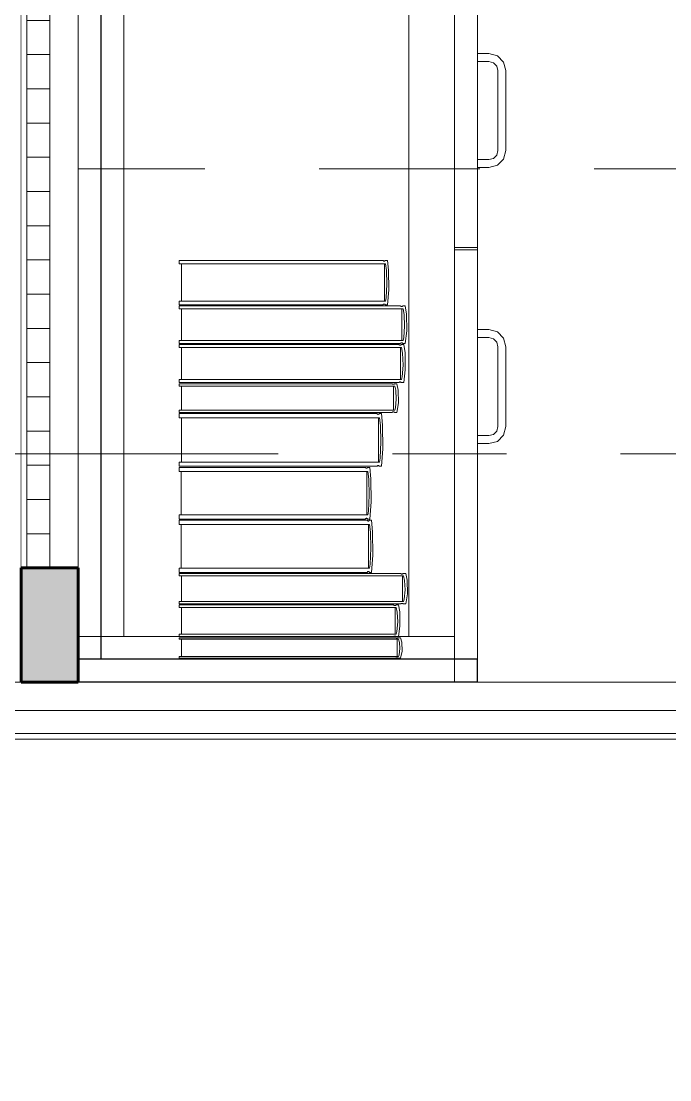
# Model space of a CAD drawing. Header units: inches. Extents: x -19 to 5698, y -728 to 92.
# Drawn here: x 317.22 to 317.789, y 29.401 to 30.329 of the extents above; entities that cross this region are included whole.
import ezdxf

# ---------------------------------------------------------------- set-up
doc = ezdxf.new("R2010")
doc.units = ezdxf.units.IN
doc.header["$MEASUREMENT"] = 0
doc.set_wipeout_variables(frame=1)
for name, pattern in [('HIDDEN', [0.375, 0.25, -0.125]), ('Hidden Line', [0.195611, 0.141111, -0.0545]), ('Punto & Raya', [0.65, 0.5, -0.075, 0, -0.075]), ('Wipeout_Contour', [1, 0, -1])]:
    doc.linetypes.add(name, pattern=pattern)
doc.layers.get('0').update_dxf_attribs({"color": 61})
doc.layers.add('00 conduct tomacorr', color=120, linetype='HIDDEN', lineweight=30)
for name, color, linetype in [('02 _ ARQ _ ALB _ Ejes Generales', 251, 'Continuous'), ('02 _ ARQ _ ZON _ Espacio.3D', 7, 'Continuous'), ('08 _ STR _ EXT _ 09 Vigas', 251, 'Continuous'), ('Acabado - Muros', 7, 'Continuous'), ('Interior - Mobiliario', 7, 'Continuous'), ('Notas - Etiquetas', 7, 'Continuous')]:
    doc.layers.add(name, color=color, linetype=linetype)
doc.dimstyles.new('Estilo_Generado__8', dxfattribs={"dimtxt": 0.18, "dimasz": 0.0912, "dimexe": 0.18, "dimexo": 0.0625, "dimgap": 0, "dimtad": 0, "dimtih": 1, "dimtoh": 1, "dimdec": 4, "dimzin": 0, "dimdsep": 46, "dimcen": 0.09, "dimadec": 0, "dimazin": 0, "dimtfac": 1, "dimtdec": 4, "dimtmove": 0, "dimatfit": 3, "dimldrblk": 'ARROWHEAD_5', "dimfxl": 1, "dimtolj": 1, "dimtzin": 0, "dimarcsym": 0})

# ---------------------------------------------------------------- blocks, each defined once
blk = doc.blocks.new('ARROWHEAD_5')
at = {"linetype": 'Continuous', "lineweight": 0}
blk.add_hatch(color=0, dxfattribs=at).paths.add_polyline_path([(-1, 0.2679), (0, 0), (-1, -0.2679)])
at = {"color": 0, "linetype": 'Continuous', "lineweight": 0}
blk.add_line((0, 0), (-1, 0), dxfattribs=at)

msp = doc.modelspace()

# ---------------------------------------------------------------- linework, layer by layer
at = {"layer": '02 _ ARQ _ ZON _ Espacio.3D', "color": 254, "linetype": 'Continuous', "lineweight": 0, "flags": 128}
for points in [[(314.57005, 30.6), (315.07005, 30.6), (315.06967, 29.75), (317.22003, 29.74998), (317.22003, 39.74998), (315.80476, 39.75), (315.80366, 39.4), (315.07005, 39.4), (315.07003, 39), (314.57003, 39)], [(324.17004, 27), (324.17004, 29.7), (300.57003, 29.7), (297.57004, 29.7), (297.57006, 17.4)]]:
    msp.add_lwpolyline(points, dxfattribs=at)
msp.add_lwpolyline([(322.07004, 31), (322.07004, 29.7), (328.07005, 29.7), (328.07005, 30.2), (328.57004, 30.2), (328.57005, 30.7), (328.92003, 30.69998), (328.92003, 31.89904), (330.27009, 31.89904), (330.27009, 32.9963), (328.92002, 32.9963), (328.92034, 36.34629), (321.57003, 36.34629), (321.57004, 39.4), (321.17004, 39.4), (321.17002, 39.75), (317.27002, 39.75), (317.27002, 29.75), (320.97004, 29.75), (320.97004, 30.2), (321.57004, 30.2), (321.57004, 31)], close=True, dxfattribs=at)
at = {"layer": 'Interior - Mobiliario', "color": 175, "linetype": 'Continuous', "lineweight": 13}
for p, q in [((317.29002, 29.77), (317.29002, 31.23)), ((317.60002, 31.23), (317.60002, 29.77)), ((317.31002, 31.21), (317.31002, 29.79)), ((317.56002, 29.79), (317.56002, 31.21)), ((317.60002, 31.21), (317.60002, 29.79)), ((317.60002, 30.49), (317.60002, 30.131)), ((317.62002, 30.49), (317.62002, 30.131)), ((317.63002, 30.301), (317.62002, 30.301)), ((317.62002, 30.301), (317.62002, 30.294)), ((317.62002, 30.294), (317.63002, 30.294)), ((317.63752, 30.29899), (317.63002, 30.301)), ((317.63002, 30.294), (317.63402, 30.29293)), ((317.63402, 30.29293), (317.63695, 30.29)), ((317.64301, 30.2935), (317.63752, 30.29899)), ((317.64502, 30.286), (317.64301, 30.2935)), ((317.63695, 30.29), (317.63802, 30.286)), ((317.63802, 30.286), (317.63802, 30.216)), ((317.64502, 30.216), (317.64502, 30.286)), ((317.63402, 30.20907), (317.63002, 30.208)), ((317.63695, 30.212), (317.63402, 30.20907)), ((317.63802, 30.216), (317.63695, 30.212)), ((317.64301, 30.2085), (317.64502, 30.216)), ((317.63002, 30.208), (317.62002, 30.208)), ((317.62002, 30.208), (317.62002, 30.201)), ((317.62002, 30.201), (317.63002, 30.201)), ((317.63002, 30.201), (317.63752, 30.20301)), ((317.63752, 30.20301), (317.64301, 30.2085)), ((317.62002, 30.131), (317.60002, 30.131)), ((317.62002, 30.129), (317.60002, 30.129)), ((317.35868, 30.11651), (317.35868, 30.11962)), ((317.35868, 30.11962), (317.5372, 30.11962)), ((317.53938, 30.11651), (317.35868, 30.11651)), ((317.3605, 30.08386), (317.3605, 30.11651)), ((317.5372, 30.11962), (317.53735, 30.11942)), ((317.53735, 30.11942), (317.53759, 30.11919)), ((317.53759, 30.11919), (317.53784, 30.11905)), ((317.53784, 30.11905), (317.53811, 30.11897)), ((317.53811, 30.11897), (317.53837, 30.11898)), ((317.53837, 30.11898), (317.53864, 30.11907)), ((317.53847, 30.11651), (317.53847, 30.08386)), ((317.53864, 30.11907), (317.53889, 30.11924)), ((317.53889, 30.11924), (317.53912, 30.11947)), ((317.53912, 30.11947), (317.53922, 30.11962)), ((317.53922, 30.11962), (317.54121, 30.11962)), ((317.54022, 30.11069), (317.53938, 30.11651)), ((317.54121, 30.11962), (317.5422, 30.1111)), ((317.54068, 30.09873), (317.54022, 30.11069)), ((317.5422, 30.1111), (317.54243, 30.09372)), ((317.53992, 30.08681), (317.54068, 30.09873)), ((317.54243, 30.09372), (317.54121, 30.08075)), ((317.35868, 30.08075), (317.35868, 30.08386)), ((317.35868, 30.08386), (317.53938, 30.08386)), ((317.5372, 30.08075), (317.35868, 30.08075)), ((317.35868, 30.07712), (317.35868, 30.07975)), ((317.35868, 30.07975), (317.55244, 30.07975)), ((317.5373, 30.0809), (317.5372, 30.08075)), ((317.53753, 30.08114), (317.5373, 30.0809)), ((317.53778, 30.0813), (317.53753, 30.08114)), ((317.53805, 30.08139), (317.53778, 30.0813)), ((317.53832, 30.0814), (317.53805, 30.08139)), ((317.53858, 30.08133), (317.53832, 30.0814)), ((317.53884, 30.08118), (317.53858, 30.08133)), ((317.53907, 30.08096), (317.53884, 30.08118)), ((317.53922, 30.08075), (317.53907, 30.08096)), ((317.54121, 30.08075), (317.53922, 30.08075)), ((317.53938, 30.08386), (317.53992, 30.08681)), ((317.55244, 30.07975), (317.5526, 30.07958)), ((317.5526, 30.07958), (317.55286, 30.07939)), ((317.55286, 30.07939), (317.55313, 30.07926)), ((317.55313, 30.07926), (317.55342, 30.0792)), ((317.55342, 30.0792), (317.55371, 30.07921)), ((317.55371, 30.07921), (317.554, 30.07929)), ((317.554, 30.07929), (317.55427, 30.07942)), ((317.55427, 30.07942), (317.55452, 30.07962)), ((317.55452, 30.07962), (317.55463, 30.07975)), ((317.55463, 30.07975), (317.55679, 30.07975)), ((317.55679, 30.07975), (317.55787, 30.07254)), ((317.55481, 30.07712), (317.35868, 30.07712)), ((317.36066, 30.04951), (317.36066, 30.07712)), ((317.55381, 30.07712), (317.55381, 30.04951)), ((317.55572, 30.0722), (317.55481, 30.07712)), ((317.55622, 30.06208), (317.55572, 30.0722)), ((317.55787, 30.07254), (317.55812, 30.05784)), ((317.55539, 30.05201), (317.55622, 30.06208)), ((317.55481, 30.04951), (317.55539, 30.05201)), ((317.55812, 30.05784), (317.55679, 30.04688)), ((317.62002, 30.059), (317.63002, 30.059)), ((317.62002, 30.052), (317.62002, 30.059)), ((317.63002, 30.052), (317.62002, 30.052)), ((317.63002, 30.059), (317.63752, 30.05699)), ((317.63402, 30.05093), (317.63002, 30.052)), ((317.63695, 30.048), (317.63402, 30.05093)), ((317.63752, 30.05699), (317.64301, 30.0515)), ((317.64301, 30.0515), (317.64502, 30.044)), ((317.35868, 30.04688), (317.35868, 30.04951)), ((317.35868, 30.04951), (317.55481, 30.04951)), ((317.55244, 30.04688), (317.35868, 30.04688)), ((317.35868, 30.04321), (317.35868, 30.04588)), ((317.35868, 30.04588), (317.55116, 30.04588)), ((317.55351, 30.04321), (317.35868, 30.04321)), ((317.36064, 30.01516), (317.36064, 30.04321)), ((317.55116, 30.04588), (317.55132, 30.0457)), ((317.55132, 30.0457), (317.55157, 30.04551)), ((317.55157, 30.04551), (317.55185, 30.04539)), ((317.55185, 30.04539), (317.55213, 30.04532)), ((317.55213, 30.04532), (317.55242, 30.04533)), ((317.55242, 30.04533), (317.55271, 30.04541)), ((317.55255, 30.04701), (317.55244, 30.04688)), ((317.55252, 30.04321), (317.55252, 30.01516)), ((317.5528, 30.04721), (317.55255, 30.04701)), ((317.55271, 30.04541), (317.55298, 30.04555)), ((317.55307, 30.04735), (317.5528, 30.04721)), ((317.55298, 30.04555), (317.55323, 30.04575)), ((317.55336, 30.04742), (317.55307, 30.04735)), ((317.55323, 30.04575), (317.55334, 30.04588)), ((317.55334, 30.04588), (317.55548, 30.04588)), ((317.55365, 30.04743), (317.55336, 30.04742)), ((317.55441, 30.03821), (317.55351, 30.04321)), ((317.55394, 30.04737), (317.55365, 30.04743)), ((317.55421, 30.04725), (317.55394, 30.04737)), ((317.55447, 30.04706), (317.55421, 30.04725)), ((317.55463, 30.04688), (317.55447, 30.04706)), ((317.55679, 30.04688), (317.55463, 30.04688)), ((317.55548, 30.04588), (317.55655, 30.03856)), ((317.63802, 30.044), (317.63695, 30.048)), ((317.63802, 29.974), (317.63802, 30.044)), ((317.64502, 30.044), (317.64502, 29.974)), ((317.55491, 30.02793), (317.55441, 30.03821)), ((317.55655, 30.03856), (317.5568, 30.02362)), ((317.55409, 30.01769), (317.55491, 30.02793)), ((317.5568, 30.02362), (317.55548, 30.01249)), ((317.35868, 30.01249), (317.35868, 30.01516)), ((317.35868, 30.01516), (317.55351, 30.01516)), ((317.55351, 30.01516), (317.55409, 30.01769)), ((317.55116, 30.01249), (317.35868, 30.01249)), ((317.35868, 30.00948), (317.35868, 30.01149)), ((317.35868, 30.01149), (317.54525, 30.01149)), ((317.54753, 30.00948), (317.35868, 30.00948)), ((317.36058, 29.98843), (317.36058, 30.00948)), ((317.54525, 30.01149), (317.5454, 30.01135)), ((317.5454, 30.01135), (317.54565, 30.01121)), ((317.54565, 30.01121), (317.54592, 30.01111)), ((317.54592, 30.01111), (317.54619, 30.01107)), ((317.54619, 30.01107), (317.54647, 30.01107)), ((317.54647, 30.01107), (317.54675, 30.01113)), ((317.54657, 30.00948), (317.54657, 29.98843)), ((317.54675, 30.01113), (317.54701, 30.01124)), ((317.54701, 30.01124), (317.54725, 30.01139)), ((317.54725, 30.01139), (317.54736, 30.01149)), ((317.54736, 30.01149), (317.54943, 30.01149)), ((317.5484, 30.00573), (317.54753, 30.00948)), ((317.54889, 29.99802), (317.5484, 30.00573)), ((317.54943, 30.01149), (317.55048, 30.00599)), ((317.55048, 30.00599), (317.55071, 29.99479)), ((317.55127, 30.01262), (317.55116, 30.01249)), ((317.55152, 30.01282), (317.55127, 30.01262)), ((317.55179, 30.01296), (317.55152, 30.01282)), ((317.55207, 30.01304), (317.55179, 30.01296)), ((317.55236, 30.01305), (317.55207, 30.01304)), ((317.55265, 30.01298), (317.55236, 30.01305)), ((317.55292, 30.01286), (317.55265, 30.01298)), ((317.55318, 30.01267), (317.55292, 30.01286)), ((317.55334, 30.01249), (317.55318, 30.01267)), ((317.55548, 30.01249), (317.55334, 30.01249)), ((317.54809, 29.99033), (317.54889, 29.99802)), ((317.35868, 29.98643), (317.35868, 29.98843)), ((317.35868, 29.98843), (317.54753, 29.98843)), ((317.54525, 29.98643), (317.35868, 29.98643)), ((317.54535, 29.98653), (317.54525, 29.98643)), ((317.54559, 29.98668), (317.54535, 29.98653)), ((317.54586, 29.98678), (317.54559, 29.98668)), ((317.54613, 29.98684), (317.54586, 29.98678)), ((317.54641, 29.98685), (317.54613, 29.98684)), ((317.54669, 29.9868), (317.54641, 29.98685)), ((317.54696, 29.98671), (317.54669, 29.9868)), ((317.5472, 29.98656), (317.54696, 29.98671)), ((317.54736, 29.98643), (317.5472, 29.98656)), ((317.54943, 29.98643), (317.54736, 29.98643)), ((317.54753, 29.98843), (317.54809, 29.99033)), ((317.55071, 29.99479), (317.54943, 29.98643)), ((317.35868, 29.98172), (317.35868, 29.98543)), ((317.35868, 29.98543), (317.53198, 29.98543)), ((317.5341, 29.98172), (317.35868, 29.98172)), ((317.36045, 29.94282), (317.36045, 29.98172)), ((317.53198, 29.98543), (317.53213, 29.98518)), ((317.53213, 29.98518), (317.53235, 29.98492)), ((317.53235, 29.98492), (317.5326, 29.98474)), ((317.5326, 29.98474), (317.53286, 29.98465)), ((317.53286, 29.98465), (317.53312, 29.98467)), ((317.53312, 29.98467), (317.53338, 29.98477)), ((317.53321, 29.98172), (317.53321, 29.94282)), ((317.53338, 29.98477), (317.53362, 29.98497)), ((317.53362, 29.98497), (317.53384, 29.98525)), ((317.53384, 29.98525), (317.53394, 29.98543)), ((317.53394, 29.98543), (317.53587, 29.98543)), ((317.53491, 29.97479), (317.5341, 29.98172)), ((317.53587, 29.98543), (317.53684, 29.97527)), ((317.53536, 29.96053), (317.53491, 29.97479)), ((317.53684, 29.97527), (317.53706, 29.95456)), ((317.63402, 29.96707), (317.63695, 29.97)), ((317.63695, 29.97), (317.63802, 29.974)), ((317.64502, 29.974), (317.64301, 29.9665)), ((317.53462, 29.94634), (317.53536, 29.96053)), ((317.62002, 29.966), (317.63002, 29.966)), ((317.62002, 29.959), (317.62002, 29.966)), ((317.63002, 29.959), (317.62002, 29.959)), ((317.63002, 29.966), (317.63402, 29.96707)), ((317.63752, 29.96101), (317.63002, 29.959)), ((317.64301, 29.9665), (317.63752, 29.96101)), ((317.53706, 29.95456), (317.53587, 29.93912)), ((317.35868, 29.93912), (317.35868, 29.94282)), ((317.35868, 29.94282), (317.5341, 29.94282)), ((317.5323, 29.93958), (317.53208, 29.9393)), ((317.53255, 29.93978), (317.5323, 29.93958)), ((317.5328, 29.93988), (317.53255, 29.93978)), ((317.53306, 29.93989), (317.5328, 29.93988)), ((317.53332, 29.93981), (317.53306, 29.93989)), ((317.53357, 29.93963), (317.53332, 29.93981)), ((317.5338, 29.93937), (317.53357, 29.93963)), ((317.5341, 29.94282), (317.53462, 29.94634)), ((317.53198, 29.93912), (317.35868, 29.93912)), ((317.35868, 29.9345), (317.35868, 29.93812)), ((317.35868, 29.93812), (317.52193, 29.93812)), ((317.52393, 29.9345), (317.35868, 29.9345)), ((317.36034, 29.89646), (317.36034, 29.9345)), ((317.52193, 29.93812), (317.52207, 29.93788)), ((317.52207, 29.93788), (317.52229, 29.93762)), ((317.52229, 29.93762), (317.52252, 29.93745)), ((317.52252, 29.93745), (317.52276, 29.93736)), ((317.52276, 29.93736), (317.52301, 29.93737)), ((317.52301, 29.93737), (317.52325, 29.93748)), ((317.52309, 29.9345), (317.52309, 29.89646)), ((317.52325, 29.93748), (317.52348, 29.93767)), ((317.52348, 29.93767), (317.52369, 29.93794)), ((317.52369, 29.93794), (317.52378, 29.93812)), ((317.52378, 29.93812), (317.5256, 29.93812)), ((317.52469, 29.92772), (317.52393, 29.9345)), ((317.5256, 29.93812), (317.52651, 29.92819)), ((317.53208, 29.9393), (317.53198, 29.93912)), ((317.53394, 29.93912), (317.5338, 29.93937)), ((317.53587, 29.93912), (317.53394, 29.93912)), ((317.52512, 29.91378), (317.52469, 29.92772)), ((317.52651, 29.92819), (317.52672, 29.90794)), ((317.52442, 29.89989), (317.52512, 29.91378)), ((317.52672, 29.90794), (317.5256, 29.89284)), ((317.35868, 29.89284), (317.35868, 29.89646)), ((317.35868, 29.89646), (317.52393, 29.89646)), ((317.52224, 29.89329), (317.52203, 29.89301)), ((317.52247, 29.89348), (317.52224, 29.89329)), ((317.52271, 29.89358), (317.52247, 29.89348)), ((317.52295, 29.89359), (317.52271, 29.89358)), ((317.5232, 29.89351), (317.52295, 29.89359)), ((317.52343, 29.89334), (317.5232, 29.89351)), ((317.52364, 29.89308), (317.52343, 29.89334)), ((317.52393, 29.89646), (317.52442, 29.89989)), ((317.52193, 29.89284), (317.35868, 29.89284)), ((317.35868, 29.88818), (317.35868, 29.89184)), ((317.35868, 29.89184), (317.52347, 29.89184)), ((317.52548, 29.88818), (317.35868, 29.88818)), ((317.36036, 29.84977), (317.36036, 29.88818)), ((317.52203, 29.89301), (317.52193, 29.89284)), ((317.52347, 29.89184), (317.52361, 29.89159)), ((317.52361, 29.89159), (317.52382, 29.89133)), ((317.52378, 29.89284), (317.52364, 29.89308)), ((317.5256, 29.89284), (317.52378, 29.89284)), ((317.52382, 29.89133), (317.52406, 29.89116)), ((317.52406, 29.89116), (317.5243, 29.89107)), ((317.5243, 29.89107), (317.52455, 29.89108)), ((317.52455, 29.89108), (317.5248, 29.89119)), ((317.52464, 29.88818), (317.52464, 29.84977)), ((317.5248, 29.89119), (317.52503, 29.89138)), ((317.52503, 29.89138), (317.52524, 29.89166)), ((317.52524, 29.89166), (317.52533, 29.89184)), ((317.52533, 29.89184), (317.52717, 29.89184)), ((317.52625, 29.88133), (317.52548, 29.88818)), ((317.52717, 29.89184), (317.52809, 29.88181)), ((317.52668, 29.86725), (317.52625, 29.88133)), ((317.52809, 29.88181), (317.5283, 29.86136)), ((317.52598, 29.85323), (317.52668, 29.86725)), ((317.5283, 29.86136), (317.52717, 29.84611)), ((317.35868, 29.84611), (317.35868, 29.84977)), ((317.35868, 29.84977), (317.52548, 29.84977)), ((317.52401, 29.84676), (317.52377, 29.84656)), ((317.52425, 29.84686), (317.52401, 29.84676)), ((317.5245, 29.84687), (317.52425, 29.84686)), ((317.52474, 29.84679), (317.5245, 29.84687)), ((317.52498, 29.84661), (317.52474, 29.84679)), ((317.52548, 29.84977), (317.52598, 29.85323)), ((317.52347, 29.84611), (317.35868, 29.84611)), ((317.35868, 29.84298), (317.35868, 29.84511)), ((317.35868, 29.84511), (317.55289, 29.84511)), ((317.55526, 29.84298), (317.35868, 29.84298)), ((317.36066, 29.82066), (317.36066, 29.84298)), ((317.52356, 29.84629), (317.52347, 29.84611)), ((317.52377, 29.84656), (317.52356, 29.84629)), ((317.5252, 29.84635), (317.52498, 29.84661)), ((317.52533, 29.84611), (317.5252, 29.84635)), ((317.52717, 29.84611), (317.52533, 29.84611)), ((317.55289, 29.84511), (317.55306, 29.84497)), ((317.55306, 29.84497), (317.55331, 29.84481)), ((317.55331, 29.84481), (317.55359, 29.84471)), ((317.55359, 29.84471), (317.55388, 29.84466)), ((317.55388, 29.84466), (317.55417, 29.84467)), ((317.55417, 29.84467), (317.55446, 29.84473)), ((317.55427, 29.84298), (317.55427, 29.82066)), ((317.55446, 29.84473), (317.55473, 29.84484)), ((317.55473, 29.84484), (317.55498, 29.84501)), ((317.55498, 29.84501), (317.55509, 29.84511)), ((317.55509, 29.84511), (317.55725, 29.84511)), ((317.55618, 29.839), (317.55526, 29.84298)), ((317.55668, 29.83083), (317.55618, 29.839)), ((317.55725, 29.84511), (317.55834, 29.83928)), ((317.55834, 29.83928), (317.55858, 29.8274)), ((317.55585, 29.82268), (317.55668, 29.83083)), ((317.35868, 29.81854), (317.35868, 29.82066)), ((317.35868, 29.82066), (317.55526, 29.82066)), ((317.55353, 29.81892), (317.55325, 29.8188)), ((317.55381, 29.81898), (317.55353, 29.81892)), ((317.55411, 29.81898), (317.55381, 29.81898)), ((317.55439, 29.81893), (317.55411, 29.81898)), ((317.55467, 29.81883), (317.55439, 29.81893)), ((317.55526, 29.82066), (317.55585, 29.82268)), ((317.55858, 29.8274), (317.55725, 29.81854)), ((317.55289, 29.81854), (317.35868, 29.81854)), ((317.35868, 29.81532), (317.35868, 29.81754)), ((317.35868, 29.81754), (317.54662, 29.81754)), ((317.54891, 29.81532), (317.35868, 29.81532)), ((317.3606, 29.79208), (317.3606, 29.81532)), ((317.54662, 29.81754), (317.54677, 29.81739)), ((317.54677, 29.81739), (317.54702, 29.81723)), ((317.54702, 29.81723), (317.54729, 29.81713)), ((317.54729, 29.81713), (317.54757, 29.81708)), ((317.54757, 29.81708), (317.54785, 29.81708)), ((317.54785, 29.81708), (317.54813, 29.81715)), ((317.54795, 29.81532), (317.54795, 29.79208)), ((317.54813, 29.81715), (317.54839, 29.81726)), ((317.54839, 29.81726), (317.54864, 29.81743)), ((317.54864, 29.81743), (317.54874, 29.81754)), ((317.54874, 29.81754), (317.55083, 29.81754)), ((317.54979, 29.81118), (317.54891, 29.81532)), ((317.55028, 29.80266), (317.54979, 29.81118)), ((317.55083, 29.81754), (317.55188, 29.81147)), ((317.55188, 29.81147), (317.55212, 29.7991)), ((317.553, 29.81864), (317.55289, 29.81854)), ((317.55325, 29.8188), (317.553, 29.81864)), ((317.55493, 29.81868), (317.55467, 29.81883)), ((317.55509, 29.81854), (317.55493, 29.81868)), ((317.55725, 29.81854), (317.55509, 29.81854)), ((317.54948, 29.79418), (317.55028, 29.80266)), ((317.35868, 29.78987), (317.35868, 29.79208)), ((317.35868, 29.79208), (317.54891, 29.79208)), ((317.54891, 29.79208), (317.54948, 29.79418)), ((317.55212, 29.7991), (317.55083, 29.78987)), ((317.56002, 29.79), (317.31002, 29.79)), ((317.54662, 29.78987), (317.35868, 29.78987)), ((317.35868, 29.78744), (317.35868, 29.78887)), ((317.35868, 29.78887), (317.54842, 29.78887)), ((317.55073, 29.78744), (317.35868, 29.78744)), ((317.54672, 29.78998), (317.54662, 29.78987)), ((317.54696, 29.79014), (317.54672, 29.78998)), ((317.54723, 29.79026), (317.54696, 29.79014)), ((317.54751, 29.79032), (317.54723, 29.79026)), ((317.54779, 29.79033), (317.54751, 29.79032)), ((317.54807, 29.79028), (317.54779, 29.79033)), ((317.54834, 29.79018), (317.54807, 29.79028)), ((317.54859, 29.79002), (317.54834, 29.79018)), ((317.54842, 29.78887), (317.54858, 29.78877)), ((317.54858, 29.78877), (317.54883, 29.78867)), ((317.54874, 29.78987), (317.54859, 29.79002)), ((317.55083, 29.78987), (317.54874, 29.78987)), ((317.54883, 29.78867), (317.5491, 29.7886)), ((317.5491, 29.7886), (317.54938, 29.78857)), ((317.54938, 29.78857), (317.54967, 29.78857)), ((317.54967, 29.78857), (317.54995, 29.78862)), ((317.54995, 29.78862), (317.55021, 29.78869)), ((317.55021, 29.78869), (317.55046, 29.7888)), ((317.55046, 29.7888), (317.55057, 29.78887)), ((317.55057, 29.78887), (317.55267, 29.78887)), ((317.55163, 29.78476), (317.55073, 29.78744)), ((317.55212, 29.77926), (317.55163, 29.78476)), ((317.55267, 29.78887), (317.55374, 29.78495)), ((317.55374, 29.78495), (317.55398, 29.77696)), ((317.60002, 29.79), (317.56002, 29.79)), ((317.60002, 29.77), (317.29002, 29.77))]:
    msp.add_line(p, q, dxfattribs=at)

# ---------------------------------------------------------------- next in the draw order: wipeouts: each hides what was drawn before it
at = {"color": 254, "linetype": 'Wipeout_Contour', "lineweight": 0, "ltscale": 14710.785902}
msp.add_wipeout([(316.12005, 29.733), (316.13655, 29.733), (316.13655, 29.7), (318.07105, 29.7), (318.07105, 29.75), (316.12005, 29.75)], dxfattribs=at).dxf.layer = 'Acabado - Muros'
at = {"color": 254, "linetype": 'Wipeout_Contour', "lineweight": 0, "ltscale": 9808.587502}
msp.add_wipeout([(317.29002, 31.23), (317.27002, 31.23), (317.27002, 29.77), (317.29002, 29.77)], dxfattribs=at).dxf.layer = 'Interior - Mobiliario'

# ---------------------------------------------------------------- next in the draw order: linework, layer by layer
at = {"layer": '08 _ STR _ EXT _ 09 Vigas', "color": 251, "linetype": 'Hidden Line', "lineweight": 13, "true_color": 0x636466}
for p, q in [((315.07005, 30.2), (321.57004, 30.2)), ((308.07004, 29.7), (321.57004, 29.7))]:
    msp.add_line(p, q, dxfattribs=at)
at = {"layer": 'Acabado - Muros', "color": 251, "linetype": 'Continuous', "lineweight": 13, "flags": 128}
for points in [[(315.17005, 29.75), (316.12005, 29.75), (318.07105, 29.75)], [(316.13655, 29.7), (318.07105, 29.7)]]:
    msp.add_lwpolyline(points, dxfattribs=at)
at = {"layer": 'Interior - Mobiliario', "color": 175, "linetype": 'Continuous', "lineweight": 30}
for p, q in [((317.27002, 29.77), (317.27002, 31.23)), ((317.29002, 29.77), (317.29002, 31.23)), ((317.29002, 29.77), (317.27002, 29.77))]:
    msp.add_line(p, q, dxfattribs=at)
at = {"layer": 'Interior - Mobiliario', "color": 175, "linetype": 'Continuous', "lineweight": 13}
for p, q in [((317.27002, 29.77), (317.27002, 31.23)), ((317.29002, 31.23), (317.29002, 29.77)), ((317.27002, 29.79), (317.27002, 31.21)), ((317.31002, 29.79), (317.27002, 29.79)), ((317.29002, 29.77), (317.27002, 29.77))]:
    msp.add_line(p, q, dxfattribs=at)

# ---------------------------------------------------------------- next in the draw order: leaders
at = {"layer": 'Notas - Etiquetas', "color": 144, "linetype": 'Continuous', "lineweight": 13, "annotation_type": 0, "has_hookline": 1, "hookline_direction": 1, "text_width": 1.94817, "horizontal_direction": (0, 1, 0)}
msp.add_leader([(317.23502, 34.82501), (317.38745, 34.68174), (317.38745, 32.21168)], dimstyle='Estilo_Generado__8', dxfattribs=at)

# ---------------------------------------------------------------- next in the draw order: wipeouts: each hides what was drawn before it
at = {"color": 254, "linetype": 'Wipeout_Contour', "lineweight": 0, "ltscale": 9807.843685}
msp.add_wipeout([(318.07105, 29.705), (318.07105, 29.725), (316.13655, 29.725), (316.13655, 29.705)], dxfattribs=at).dxf.layer = 'Acabado - Muros'

# ---------------------------------------------------------------- next in the draw order: linework, layer by layer
at = {"layer": 'Acabado - Muros', "color": 7, "linetype": 'Continuous', "lineweight": 13, "flags": 128}
msp.add_lwpolyline([(318.07105, 29.705), (318.07105, 29.725), (316.13655, 29.725), (316.13655, 29.705)], close=True, dxfattribs=at)

# ---------------------------------------------------------------- next in the draw order: wipeouts: each hides what was drawn before it
at = {"color": 254, "linetype": 'Wipeout_Contour', "lineweight": 0, "ltscale": 9809.210654}
msp.add_wipeout([(317.62002, 29.77), (317.27002, 29.77), (317.27002, 29.75), (317.62002, 29.75)], dxfattribs=at).dxf.layer = 'Interior - Mobiliario'

# ---------------------------------------------------------------- next in the draw order: linework, layer by layer
at = {"layer": 'Acabado - Muros', "color": 7, "linetype": 'Continuous', "lineweight": 60}
msp.add_line((317.27002, 29.75), (317.22002, 29.75), dxfattribs=at)
at = {"layer": 'Interior - Mobiliario', "color": 175, "linetype": 'Continuous', "lineweight": 13}
for p, q in [((317.27002, 31.25), (317.27002, 29.75)), ((317.62002, 29.75), (317.62002, 31.25)), ((317.27002, 29.77), (317.27002, 31.23)), ((317.29002, 29.77), (317.29002, 31.23)), ((317.29002, 29.77), (317.29002, 31.23)), ((317.29002, 29.77), (317.29002, 31.23)), ((317.60002, 31.23), (317.60002, 29.77)), ((317.60002, 31.23), (317.60002, 29.77)), ((317.62002, 31.23), (317.62002, 29.77)), ((317.62002, 31.23), (317.62002, 29.77)), ((317.60002, 29.77), (317.60002, 30.129)), ((317.62002, 29.77), (317.62002, 30.129)), ((317.27002, 29.75), (317.27002, 29.79)), ((317.36062, 29.77243), (317.36062, 29.78744)), ((317.54976, 29.78744), (317.54976, 29.77243)), ((317.60002, 29.79), (317.60002, 29.75)), ((317.55073, 29.77243), (317.55131, 29.77378)), ((317.55131, 29.77378), (317.55212, 29.77926)), ((317.55398, 29.77696), (317.55267, 29.771)), ((317.27002, 29.77), (317.62002, 29.77)), ((317.27002, 29.75), (317.27002, 29.77)), ((317.62002, 29.77), (317.27002, 29.77)), ((317.62002, 29.77), (317.29002, 29.77)), ((317.60002, 29.77), (317.29002, 29.77)), ((317.60002, 29.77), (317.29002, 29.77)), ((317.35868, 29.771), (317.35868, 29.77243)), ((317.35868, 29.77243), (317.55073, 29.77243)), ((317.54842, 29.771), (317.35868, 29.771)), ((317.54852, 29.77107), (317.54842, 29.771)), ((317.54877, 29.77118), (317.54852, 29.77107)), ((317.54904, 29.77125), (317.54877, 29.77118)), ((317.54932, 29.77129), (317.54904, 29.77125)), ((317.5496, 29.7713), (317.54932, 29.77129)), ((317.54988, 29.77127), (317.5496, 29.7713)), ((317.55015, 29.7712), (317.54988, 29.77127)), ((317.55041, 29.7711), (317.55015, 29.7712)), ((317.55057, 29.771), (317.55041, 29.7711)), ((317.55267, 29.771), (317.55057, 29.771)), ((317.62002, 29.77), (317.60002, 29.77)), ((317.62002, 29.77), (317.62002, 29.75)), ((317.62002, 29.75), (317.27002, 29.75)), ((317.60002, 29.75), (317.27002, 29.75)), ((317.27002, 29.75), (317.62002, 29.75))]:
    msp.add_line(p, q, dxfattribs=at)
at = {"layer": 'Interior - Mobiliario', "color": 175, "linetype": 'Continuous', "lineweight": 30}
for p, q in [((317.27002, 29.75), (317.27002, 29.77)), ((317.62002, 29.77), (317.27002, 29.77)), ((317.62002, 29.75), (317.62002, 29.77)), ((317.62002, 29.75), (317.27002, 29.75))]:
    msp.add_line(p, q, dxfattribs=at)

# ---------------------------------------------------------------- next in the draw order: wipeouts: each hides what was drawn before it
at = {"color": 254, "linetype": 'Wipeout_Contour', "lineweight": 0, "ltscale": 9808.451879}
msp.add_wipeout([(317.22002, 29.85), (317.27002, 29.85), (317.27002, 31.32487), (317.22002, 31.32487)], dxfattribs=at).dxf.layer = 'Acabado - Muros'

# ---------------------------------------------------------------- next in the draw order: linework, layer by layer
at = {"layer": 'Acabado - Muros', "color": 7, "linetype": 'Continuous', "lineweight": 60}
for p, q in [((317.22002, 29.85), (317.22002, 29.75)), ((317.27002, 29.85), (317.27002, 29.75))]:
    msp.add_line(p, q, dxfattribs=at)
at = {"layer": 'Acabado - Muros', "color": 251, "linetype": 'Continuous', "lineweight": 13, "flags": 128}
msp.add_lwpolyline([(317.27002, 29.85), (317.27002, 31.32487)], dxfattribs=at)

# ---------------------------------------------------------------- next in the draw order: wipeouts: each hides what was drawn before it
at = {"color": 254, "linetype": 'Wipeout_Contour', "lineweight": 0, "ltscale": 9808.411882}
msp.add_wipeout([(317.22502, 31.32487), (317.22502, 29.85), (317.24502, 29.85), (317.24502, 31.32487)], dxfattribs=at).dxf.layer = 'Acabado - Muros'

# ---------------------------------------------------------------- next in the draw order: hatches: boundary and pattern name
at = {"layer": 'Acabado - Muros', "linetype": 'Continuous', "lineweight": 0}
h = msp.add_hatch(dxfattribs=at)
h.set_pattern_fill('CONTRACHAPADO_0002', color=254, style=0, pattern_type=2)
h.set_pattern_definition([(0, (277.50006, 1e-08), (0, 0.030000001), [])])
h.paths.add_polyline_path([(317.22502, 31.32487), (317.22502, 29.85), (317.24502, 29.85), (317.24502, 31.32487)])
msp.add_hatch(color=254, dxfattribs=at).paths.add_polyline_path([(317.22002, 29.85), (317.22002, 29.75), (317.27002, 29.75), (317.27002, 29.85)])

# ---------------------------------------------------------------- next in the draw order: linework, layer by layer
at = {"layer": '00 conduct tomacorr'}
msp.add_arc((317.14779, 31.13179, -0.00066), 1.98951, 270.36795, 332.99001, dxfattribs=at)
at = {"layer": '02 _ ARQ _ ALB _ Ejes Generales', "color": 251, "linetype": 'Punto & Raya', "lineweight": 13, "true_color": 0x636466}
msp.add_line((283.34546, 29.95), (332.07004, 29.95), dxfattribs=at)
at = {"layer": 'Acabado - Muros', "color": 7, "linetype": 'Continuous', "lineweight": 60}
msp.add_line((317.27002, 29.85), (317.22002, 29.85), dxfattribs=at)
at = {"layer": 'Acabado - Muros', "color": 7, "linetype": 'Continuous', "lineweight": 13, "flags": 128}
msp.add_lwpolyline([(317.22502, 31.32487), (317.24502, 31.32487), (317.24502, 29.85), (317.22502, 29.85)], close=True, dxfattribs=at)

doc.saveas('drawing.dxf')
